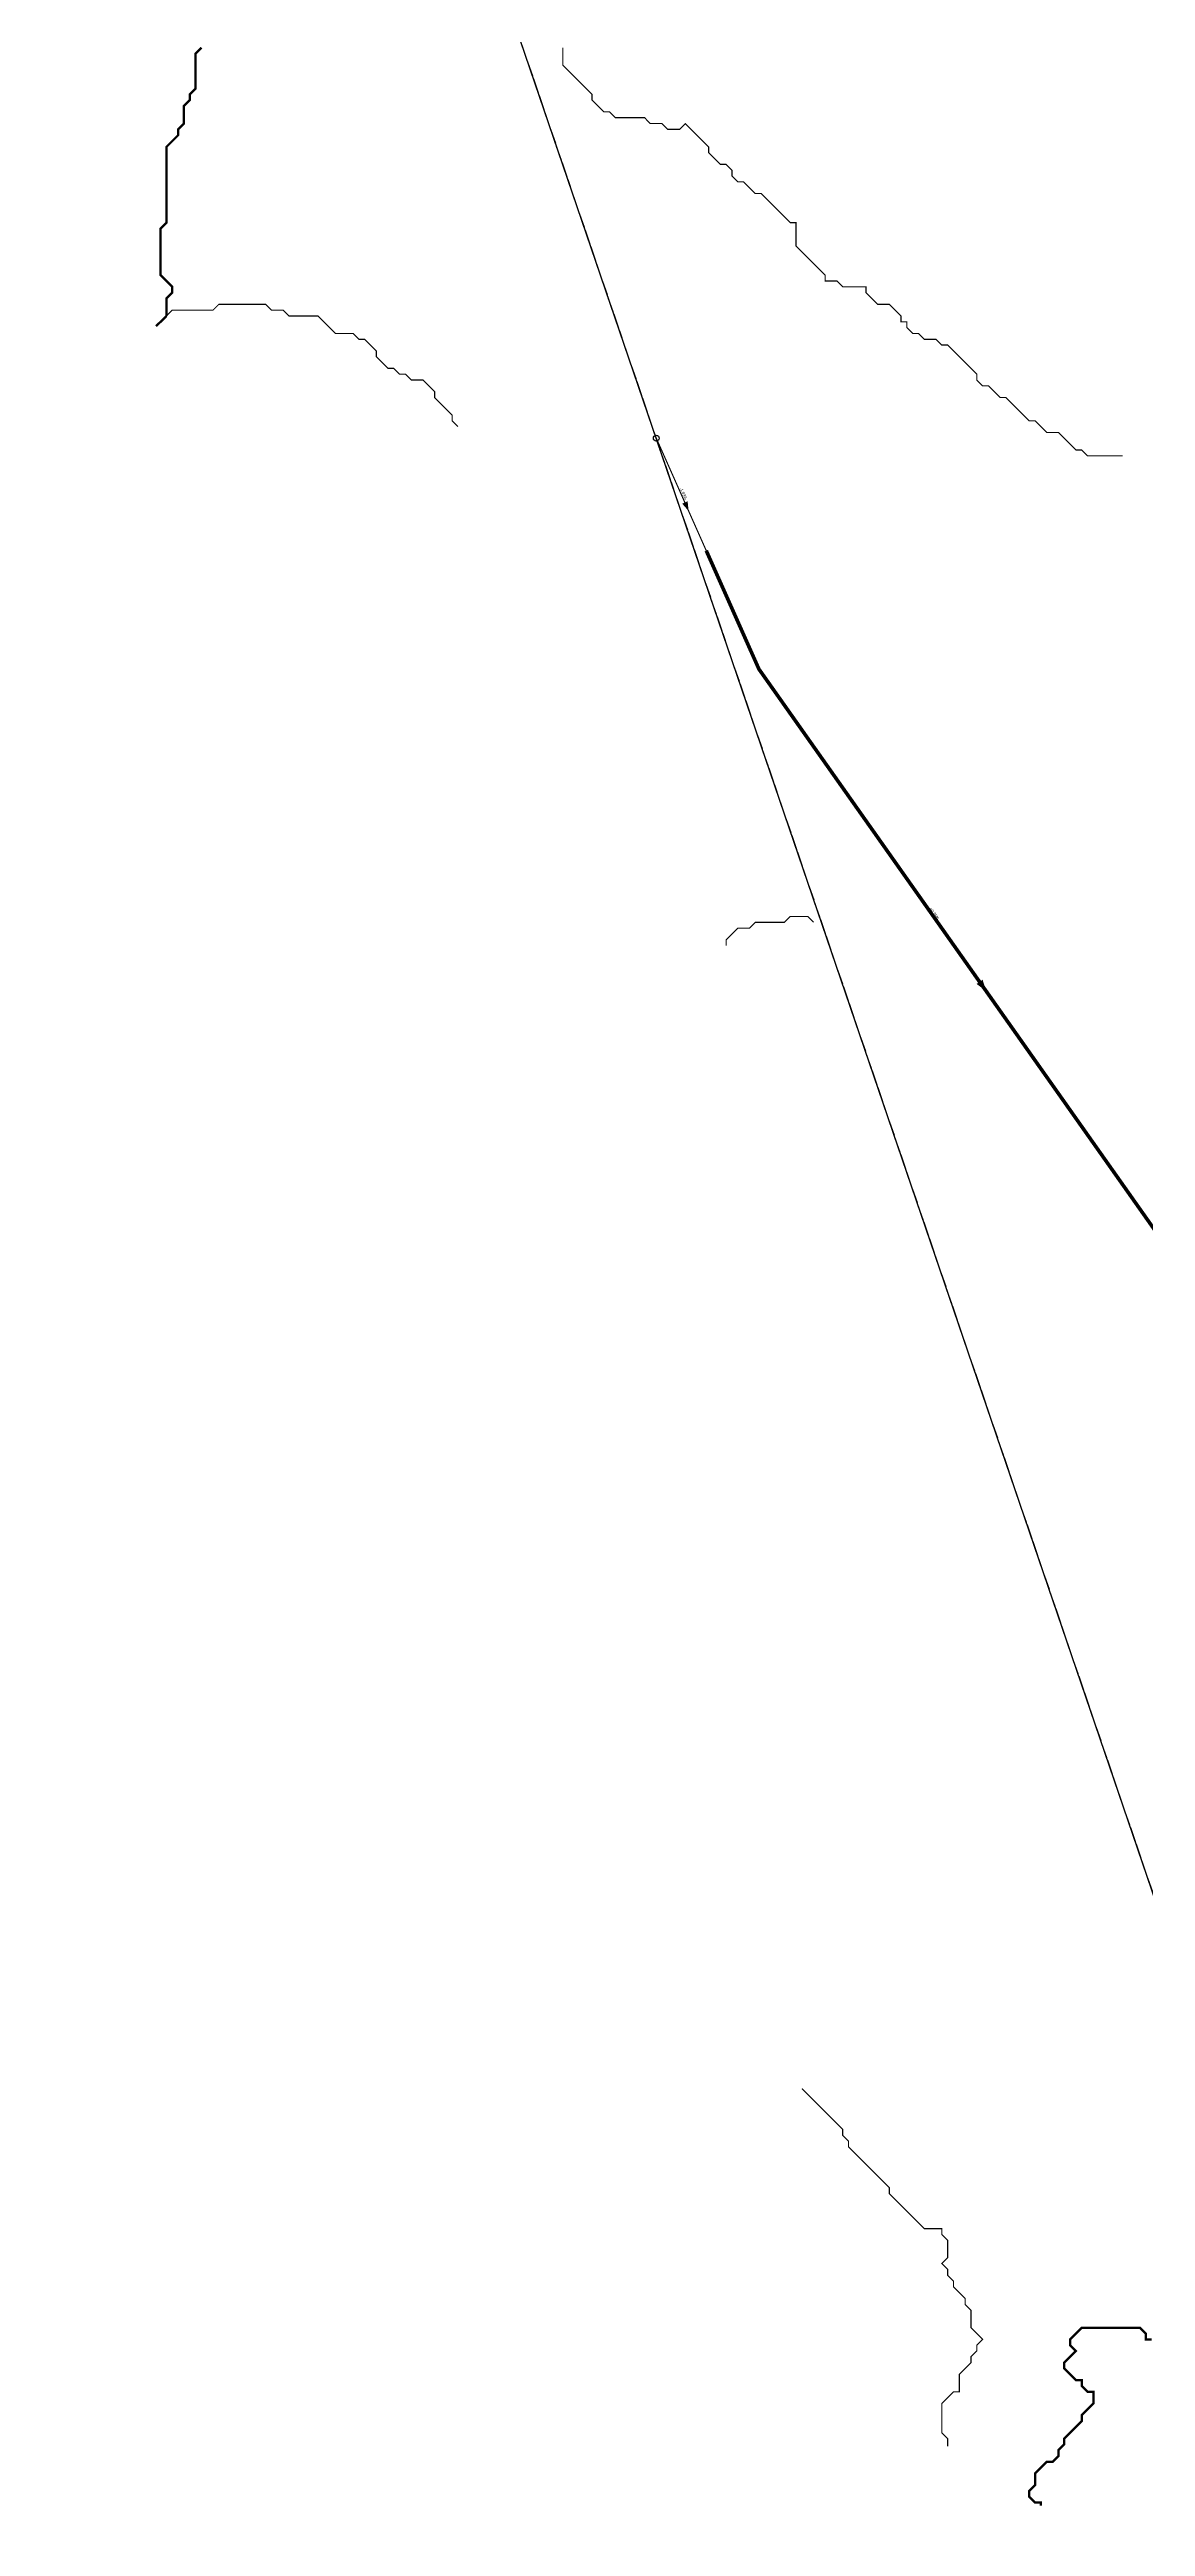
# Model space of a CAD drawing. Header units: metres. Extents: x 442821 to 452274, y 2561971 to 2571293.
# Drawn here: x 443115 to 443867, y 2562270 to 2563970 of the extents above; entities that cross this region are included whole.
import ezdxf
from ezdxf.enums import TextEntityAlignment as Align

# ---------------------------------------------------------------- set-up
doc = ezdxf.new("R2010")
doc.units = ezdxf.units.M
doc.header["$LTSCALE"] = 8
doc.linetypes.add('DASHDOT', pattern=[3.556, 2.54, -0.508, 0, -0.508])
doc.linetypes.add('DASHED', pattern=[1.524, 1.27, -0.254])
for name, color, linetype in [('A_ARROWS', 7, 'Continuous'), ('A_CATCHMENTS', 7, 'Continuous'), ('A_ENVELOPE', 3, 'Continuous'), ('A_GRADIENT', 8, 'Continuous'), ('A_HEADS', 8, 'Continuous'), ('A_LATERAL', 7, 'Continuous'), ('A_STREAMS', 5, 'Continuous'), ('A_SUBMAIN', 7, 'Continuous')]:
    doc.layers.add(name, color=color, linetype=linetype)

msp = doc.modelspace()

# ---------------------------------------------------------------- linework, layer by layer
at = {"layer": 'A_ARROWS', "color": 1}
for points in [[(443553.3, 2563653.3), (443548.9, 2563658.4), (443552.6, 2563660)], [(443757.5, 2563323.8), (443750.9, 2563328.8), (443755, 2563331.7)]]:
    msp.add_solid(points, dxfattribs=at)
at = {"layer": 'A_CATCHMENTS', "color": 1, "linetype": 'DASHED'}
msp.add_lwpolyline([(443922.9, 2562555.5), (443114.8, 2564922.9)], dxfattribs=at)
at = {"layer": 'A_ENVELOPE', "color": 3}
msp.add_lwpolyline([(446145.9, 2563995.1), (446098.8, 2563913.7), (445991.2, 2563728), (445981.3, 2563710.9), (445936.8, 2563631.1), (445875.2, 2563520.9), (445841.6, 2563460.7), (445796.7, 2563382.9), (445742.6, 2563253.5), (445736.7, 2563232.2), (445717.1, 2563162.4), (445244.5, 2563377.9), (444873.7, 2562270.3), (443922.9, 2562555.5), (443114.8, 2564922.9)], dxfattribs=at)
at = {"layer": 'A_HEADS', "color": 1}
msp.add_circle((443531.1, 2563703.3), 2, dxfattribs=at)
at = {"layer": 'A_LATERAL', "color": 1, "linetype": 'DASHDOT', "const_width": 0.8}
msp.add_lwpolyline([(443531.1, 2563703.3), (443565.4, 2563626.1)], dxfattribs=at)
at = {"layer": 'A_STREAMS', "color": 5}
for points, const_width in [([(443219, 2563971.3), (443215, 2563967.3), (443215, 2563963.3), (443215, 2563959.3), (443215, 2563955.3), (443215, 2563951.3), (443215, 2563947.3), (443215, 2563943.3), (443211, 2563939.3), (443211, 2563935.3), (443207, 2563931.3), (443207, 2563927.3), (443207, 2563923.3), (443207, 2563919.2), (443203, 2563915.2), (443203, 2563911.2), (443199, 2563907.2), (443195, 2563903.2), (443195, 2563899.2), (443195, 2563895.2), (443195, 2563891.2), (443195, 2563887.2), (443195, 2563883.2), (443195, 2563879.2), (443195, 2563875.2), (443195, 2563871.2), (443195, 2563867.2), (443195, 2563863.2), (443195, 2563859.2), (443195, 2563855.2), (443195, 2563851.2), (443191, 2563847.2), (443191, 2563843.2), (443191, 2563839.2), (443191, 2563835.2), (443191, 2563831.2), (443191, 2563827.2), (443191, 2563823.2), (443191, 2563819.2), (443191, 2563815.2), (443195, 2563811.2), (443199, 2563807.2), (443199, 2563803.2), (443195, 2563799.2), (443195, 2563795.2), (443195, 2563791.2), (443195, 2563787.2)], 1.6), ([(443851, 2563691.2), (443847, 2563691.2), (443843, 2563691.2), (443839, 2563691.2), (443835, 2563691.2), (443831, 2563691.2), (443827, 2563691.2), (443823, 2563695.2), (443819, 2563695.2), (443815, 2563699.2), (443811, 2563703.2), (443807, 2563707.2), (443803, 2563707.2), (443799, 2563707.2), (443795, 2563711.2), (443791, 2563715.2), (443787, 2563715.2), (443783, 2563719.2), (443779, 2563723.2), (443775, 2563727.2), (443771, 2563731.2), (443767, 2563731.2), (443763, 2563735.2), (443759, 2563739.2), (443755, 2563739.2), (443751, 2563743.2), (443751, 2563747.2), (443747, 2563751.2), (443743, 2563755.2), (443739, 2563759.2), (443735, 2563763.2), (443731, 2563767.2), (443727, 2563767.2), (443723, 2563771.2), (443719, 2563771.2), (443715, 2563771.2), (443711, 2563775.2), (443707, 2563775.2), (443703, 2563779.2), (443703, 2563783.2), (443699, 2563783.2), (443699, 2563787.2), (443695, 2563791.2), (443691, 2563795.2), (443687, 2563795.2), (443683, 2563795.2), (443679, 2563799.2), (443675, 2563803.2), (443675, 2563807.2), (443671, 2563807.2), (443667, 2563807.2), (443663, 2563807.2), (443659, 2563807.2), (443655, 2563811.2), (443651, 2563811.2), (443647, 2563811.2), (443647, 2563815.2), (443643, 2563819.2), (443639, 2563823.2), (443635, 2563827.2), (443631, 2563831.2), (443627, 2563835.2), (443627, 2563839.2), (443627, 2563843.2), (443627, 2563847.2), (443627, 2563851.2), (443623, 2563851.2), (443619, 2563855.2), (443615, 2563859.2), (443611, 2563863.2), (443607, 2563867.2), (443603, 2563871.2), (443599, 2563871.2), (443595, 2563875.2), (443591, 2563879.2), (443587, 2563879.2), (443583, 2563883.2), (443583, 2563887.2), (443579, 2563891.2), (443575, 2563891.2), (443571, 2563895.2), (443567, 2563899.2), (443567, 2563903.2), (443563, 2563907.2), (443559, 2563911.2), (443555, 2563915.2), (443551, 2563919.2), (443547, 2563915.2), (443543, 2563915.2), (443539, 2563915.2), (443535, 2563919.2), (443531, 2563919.2), (443527, 2563919.2), (443523, 2563923.3), (443519, 2563923.3), (443515, 2563923.3), (443511, 2563923.3), (443507, 2563923.3), (443503, 2563923.3), (443499, 2563927.3), (443495, 2563927.3), (443491, 2563931.3), (443487, 2563935.3), (443487, 2563939.3), (443483, 2563943.3), (443479, 2563947.3), (443475, 2563951.3), (443471, 2563955.3), (443467, 2563959.3), (443467, 2563963.3), (443467, 2563967.3), (443467, 2563971.3)], 0.8), ([(443395, 2563711.2), (443391, 2563715.2), (443391, 2563719.2), (443387, 2563723.2), (443383, 2563727.2), (443379, 2563731.2), (443379, 2563735.2), (443375, 2563739.2), (443371, 2563743.2), (443367, 2563743.2), (443363, 2563743.2), (443359, 2563747.2), (443355, 2563747.2), (443351, 2563751.2), (443347, 2563751.2), (443343, 2563755.2), (443339, 2563759.2), (443339, 2563763.2), (443335, 2563767.2), (443331, 2563771.2), (443327, 2563771.2), (443323, 2563775.2), (443319, 2563775.2), (443315, 2563775.2), (443311, 2563775.2), (443307, 2563779.2), (443303, 2563783.2), (443299, 2563787.2), (443295, 2563787.2), (443291, 2563787.2), (443287, 2563787.2), (443283, 2563787.2), (443279, 2563787.2), (443275, 2563791.2), (443271, 2563791.2), (443267, 2563791.2), (443263, 2563795.2), (443259, 2563795.2), (443255, 2563795.2), (443251, 2563795.2), (443247, 2563795.2), (443243, 2563795.2), (443239, 2563795.2), (443235, 2563795.2), (443231, 2563795.2), (443227, 2563791.2), (443223, 2563791.2), (443219, 2563791.2), (443215, 2563791.2), (443211, 2563791.2), (443207, 2563791.2), (443203, 2563791.2), (443199, 2563791.2), (443195, 2563787.2)], 0.8), ([(443195, 2563787.2), (443191, 2563783.2), (443187.9, 2563780.2)], 1.6), ([(443639, 2563371.1), (443635, 2563375.1), (443631, 2563375.1), (443627, 2563375.1), (443623, 2563375.1), (443619, 2563371.1), (443615, 2563371.1), (443611, 2563371.1), (443607, 2563371.1), (443603, 2563371.1), (443599, 2563371.1), (443595, 2563367.1), (443591, 2563367.1), (443587, 2563367.1), (443583, 2563363.1), (443579, 2563359.1), (443579, 2563355.1)], 0.8), ([(443631, 2562570.8), (443635, 2562566.8), (443639, 2562562.8), (443643, 2562558.8), (443647, 2562554.8), (443651, 2562550.8), (443655, 2562546.8), (443659, 2562542.8), (443659, 2562538.8), (443663, 2562534.8), (443663, 2562530.8), (443667, 2562526.8), (443671, 2562522.8), (443675, 2562518.8), (443679, 2562514.8), (443683, 2562510.8), (443687, 2562506.8), (443691, 2562502.8), (443691, 2562498.8), (443695, 2562494.8), (443699, 2562490.8), (443703, 2562486.7), (443707, 2562482.7), (443711, 2562478.7), (443715, 2562474.7), (443719, 2562474.7), (443723, 2562474.7), (443727, 2562474.7), (443727, 2562470.7), (443731, 2562466.7), (443731, 2562462.7), (443731, 2562458.7), (443731, 2562454.7), (443727, 2562450.7), (443731, 2562446.7), (443731, 2562442.7), (443735, 2562438.7), (443735, 2562434.7), (443739, 2562430.7), (443743, 2562426.7), (443743, 2562422.7), (443747, 2562418.7), (443747, 2562414.7), (443747, 2562410.7), (443747, 2562406.7), (443751, 2562402.7), (443755, 2562398.7), (443751, 2562394.7), (443751, 2562390.7), (443747, 2562386.7), (443747, 2562382.7), (443743, 2562378.7), (443739, 2562374.7), (443739, 2562370.7), (443739, 2562366.7), (443739, 2562362.7), (443735, 2562362.7), (443731, 2562358.7), (443727, 2562354.7), (443727, 2562350.7), (443727, 2562346.7), (443727, 2562342.7), (443727, 2562338.7), (443727, 2562334.7), (443731, 2562330.7), (443731, 2562326.7), (443731, 2562325.3)], 0.8), ([(443871, 2562398.7), (443867, 2562398.7), (443867, 2562402.7), (443863, 2562406.7), (443859, 2562406.7), (443855, 2562406.7), (443851, 2562406.7), (443847, 2562406.7), (443843, 2562406.7), (443839, 2562406.7), (443835, 2562406.7), (443831, 2562406.7), (443827, 2562406.7), (443823, 2562406.7), (443819, 2562402.7), (443815, 2562398.7), (443815, 2562394.7), (443819, 2562390.7), (443815, 2562386.7), (443811, 2562382.7), (443811, 2562378.7), (443815, 2562374.7), (443819, 2562370.7), (443823, 2562370.7), (443823, 2562366.7), (443827, 2562362.7), (443831, 2562362.7), (443831, 2562358.7), (443831, 2562354.7), (443827, 2562350.7), (443823, 2562346.7), (443823, 2562342.7), (443819, 2562338.7), (443815, 2562334.7), (443811, 2562330.7), (443811, 2562326.7), (443807, 2562322.7), (443807, 2562318.7), (443803, 2562314.7), (443799, 2562314.7), (443795, 2562310.7), (443791, 2562306.7), (443791, 2562302.7), (443791, 2562298.7), (443787, 2562294.7), (443787, 2562290.7), (443791, 2562286.7), (443795, 2562286.7), (443795, 2562284.5)], 1.6)]:
    msp.add_lwpolyline(points, dxfattribs=dict(at, const_width=const_width))
at = {"layer": 'A_SUBMAIN', "color": 1, "linetype": 'DASHED', "const_width": 2.5}
msp.add_lwpolyline([(443565.4, 2563626.1), (443601.5, 2563544.9), (443890.9, 2563134.7)], dxfattribs=at)

# ---------------------------------------------------------------- texts
at = {"layer": 'A_GRADIENT', "color": 1}
for s, rotation, p in [('-1.93%', -66.0365, (443548.3, 2563664.7)), ('+0.35%', -54.8014, (443720.6, 2563376.1))]:
    msp.add_text(s, height=2, rotation=rotation, dxfattribs=at).set_placement(p, align=Align.BOTTOM_CENTER)

doc.saveas('drawing.dxf')
